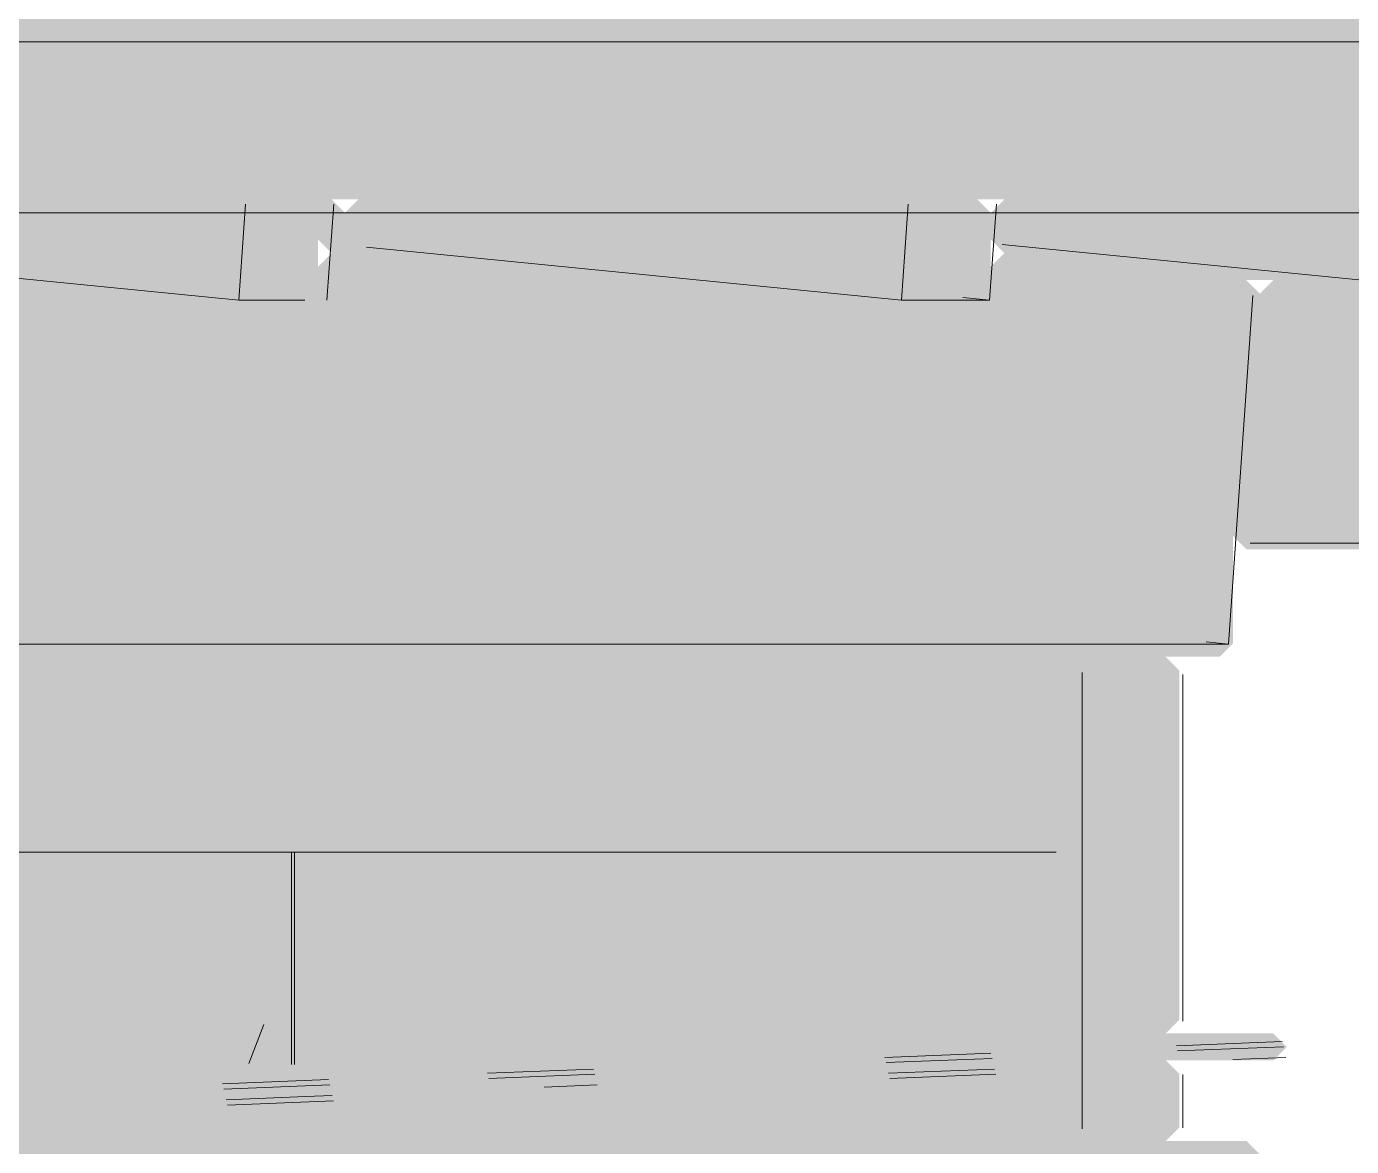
# Model space of a CAD drawing. Header units: millimetres. Extents: x 0 to 84100, y 0 to 59400.
# Drawn here: x 32776.5 to 33269, y 49394.5 to 49810.8 of the extents above; entities that cross this region are included whole.
import ezdxf

# ---------------------------------------------------------------- set-up
doc = ezdxf.new("R2010")
doc.units = ezdxf.units.MM
doc.layers.add('10_見えがかり', color=7, linetype='Continuous', lineweight=13)
doc.layers.add('12_見えがかり（ガラス）', color=5, linetype='Continuous', lineweight=9)

msp = doc.modelspace()

# ---------------------------------------------------------------- hatches: boundary and pattern name
at = {"layer": '10_見えがかり', "true_color": 0xbdbdbd}
for points in [[(33609.92, 49806.57), (33669.92, 49806.57), (33674.92, 49801.57), (33674.92, 49791.57), (33664.92, 49781.57), (33664.92, 49751.57), (33659.92, 49746.57), (32829.92, 49746.57), (32819.92, 49736.57), (32149.92, 49736.57), (32144.92, 49741.57), (32154.92, 49751.57), (32154.92, 49801.57), (32149.92, 49806.57), (32089.92, 49806.57), (32084.92, 49811.57), (32089.92, 49816.57), (33599.92, 49816.57)], [(32894.92, 49741.57), (32884.92, 49731.57), (32884.92, 49711.57), (32879.92, 49706.57), (32839.92, 49706.57), (32829.92, 49716.57), (32729.92, 49716.57), (32719.92, 49726.57), (32649.92, 49726.57), (32644.92, 49731.57), (32649.92, 49736.57), (32819.92, 49736.57), (32829.92, 49746.57), (32889.92, 49746.57)], [(33134.92, 49741.57), (33134.92, 49711.57), (33129.92, 49706.57), (33079.92, 49706.57), (33069.92, 49716.57), (32979.92, 49716.57), (32969.92, 49726.57), (32889.92, 49726.57), (32884.92, 49731.57), (32899.92, 49746.57), (33129.92, 49746.57)], [(33384.92, 49741.57), (33384.92, 49711.57), (33379.92, 49706.57), (33329.92, 49706.57), (33319.92, 49716.57), (33229.92, 49716.57), (33219.92, 49726.57), (33139.92, 49726.57), (33134.92, 49731.57), (33134.92, 49741.57), (33139.92, 49746.57), (33379.92, 49746.57)], [(33234.92, 49681.57), (33224.92, 49671.57), (33224.92, 49581.57), (33219.92, 49576.57), (33199.92, 49576.57), (32459.92, 49576.57), (32079.92, 49576.57), (32074.92, 49581.57), (32074.92, 49591.57), (32124.92, 49641.57), (32124.92, 49651.57), (32174.92, 49701.57), (32174.92, 49711.57), (32189.92, 49726.57), (32229.92, 49726.57), (32239.92, 49716.57), (32329.92, 49716.57), (32339.92, 49706.57), (32389.92, 49706.57), (32394.92, 49711.57), (32394.92, 49721.57), (32399.92, 49726.57), (32479.92, 49726.57), (32489.92, 49716.57), (32579.92, 49716.57), (32589.92, 49706.57), (32639.92, 49706.57), (32644.92, 49711.57), (32644.92, 49721.57), (32649.92, 49726.57), (32719.92, 49726.57), (32729.92, 49716.57), (32829.92, 49716.57), (32839.92, 49706.57), (32879.92, 49706.57), (32884.92, 49711.57), (32884.92, 49721.57), (32889.92, 49726.57), (32969.92, 49726.57), (32979.92, 49716.57), (33069.92, 49716.57), (33079.92, 49706.57), (33129.92, 49706.57), (33134.92, 49711.57), (33134.92, 49721.57), (33139.92, 49726.57), (33219.92, 49726.57), (33234.92, 49711.57)], [(33329.92, 49706.57), (33359.92, 49706.57), (33364.92, 49701.57), (33364.92, 49621.57), (33359.92, 49616.57), (33229.92, 49616.57), (33224.92, 49621.57), (33224.92, 49671.57), (33234.92, 49681.57), (33234.92, 49711.57), (33239.92, 49716.57), (33319.92, 49716.57)]]:
    msp.add_hatch(color=8, dxfattribs=at).paths.add_polyline_path(points)
at = {"layer": '10_見えがかり', "true_color": 0xe9dcc4}
for points in [[(33199.92, 49426.57), (33194.92, 49431.57), (33199.92, 49436.57), (33239.92, 49436.57), (33244.92, 49431.57), (33239.92, 49426.57)], [(32944.92, 49421.57), (32949.92, 49426.57), (32989.92, 49426.57), (32994.92, 49421.57), (32989.92, 49416.57), (32949.92, 49416.57)], [(33094.92, 49421.57), (33099.92, 49426.57), (33139.92, 49426.57), (33144.92, 49421.57), (33139.92, 49416.57), (33099.92, 49416.57)], [(32844.92, 49411.57), (32849.92, 49416.57), (32889.92, 49416.57), (32894.92, 49411.57), (32889.92, 49406.57), (32849.92, 49406.57)], [(33234.92, 49391.57), (33234.92, 49331.57), (33229.92, 49326.57), (32499.92, 49326.57), (32494.92, 49331.57), (32494.92, 49391.57), (32499.92, 49396.57), (32589.92, 49396.57), (32649.92, 49396.57), (33199.92, 49396.57), (33229.92, 49396.57)]]:
    msp.add_hatch(color=8, dxfattribs=at).paths.add_polyline_path(points)
at = {"layer": '12_見えがかり（ガラス）', "true_color": 0xdce9f2}
h = msp.add_hatch(color=8, dxfattribs=at)
h.paths.add_polyline_path([(33204.92, 49571.57), (33204.92, 49441.57), (33194.92, 49431.57), (33204.92, 49421.57), (33204.92, 49401.57), (33199.92, 49396.57), (32649.92, 49396.57), (32639.92, 49406.57), (32599.92, 49406.57), (32589.92, 49396.57), (32499.92, 49396.57), (32489.92, 49406.57), (32459.92, 49406.57), (32454.92, 49411.57), (32454.92, 49571.57), (32459.92, 49576.57), (33199.92, 49576.57)])
h.paths.add_polyline_path([(33139.92, 49416.57), (33144.92, 49421.57), (33139.92, 49426.57), (33099.92, 49426.57), (33094.92, 49421.57), (33099.92, 49416.57)], flags=0)
h.paths.add_polyline_path([(32989.92, 49416.57), (32994.92, 49421.57), (32989.92, 49426.57), (32949.92, 49426.57), (32944.92, 49421.57), (32949.92, 49416.57)], flags=0)
h.paths.add_polyline_path([(32889.92, 49406.57), (32894.92, 49411.57), (32889.92, 49416.57), (32849.92, 49416.57), (32844.92, 49411.57), (32849.92, 49406.57)], flags=0)
h.paths.add_polyline_path([(32739.92, 49406.57), (32744.92, 49411.57), (32739.92, 49416.57), (32699.92, 49416.57), (32694.92, 49411.57), (32699.92, 49406.57)], flags=0)

# ---------------------------------------------------------------- linework, layer by layer
at = {"layer": '10_見えがかり'}
for points in [[(32153.96, 49805.13), (33671.47, 49805.13)], [(32149.52, 49741.57), (33667.04, 49741.57)], [(32855.45, 49709.07), (32857.94, 49744.82)], [(32888.2, 49709.07), (32890.69, 49744.82)], [(33101.73, 49709.07), (33104.23, 49744.82)], [(33134.48, 49709.07), (33136.98, 49744.82)], [(32855.45, 49709.07), (32686.39, 49725.89)], [(33101.73, 49709.07), (32902.84, 49728.85)], [(33348.02, 49709.07), (33139.19, 49729.84)], [(32855.45, 49709.07), (32880.01, 49709.07)], [(33101.73, 49709.07), (33134.48, 49709.07)], [(33124.54, 49710.06), (33134.48, 49709.07)], [(33223.25, 49581.26), (33232.3, 49710.81)], [(33231.29, 49618.76), (33350.59, 49618.76)], [(32084.25, 49581.26), (33223.25, 49581.26)], [(33223.25, 49581.26), (33214.9, 49582.09)], [(33168.89, 49401.13), (33168.89, 49570.78)], [(32460.69, 49503.93), (33159.22, 49503.93)], [(32875.05, 49424.99), (32875.05, 49504.07)], [(32876.11, 49424.99), (32876.11, 49504.07)], [(32859.21, 49425.35), (32864.68, 49439.89)], [(32859.21, 49425.35), (32864.68, 49439.89)], [(33243.25, 49433.59), (33203.87, 49432.01)], [(33243.7, 49431.62), (33204.32, 49430.05)], [(33134.95, 49429.26), (33095.57, 49427.68)], [(33135.4, 49427.29), (33096.01, 49425.71)], [(33244.59, 49427.68), (33224.9, 49426.9)], [(32987.27, 49423.35), (32947.88, 49421.78)], [(32987.71, 49421.38), (32948.33, 49419.81)], [(33136.29, 49423.35), (33096.9, 49421.78)], [(33136.73, 49421.38), (33097.35, 49419.81)], [(32888.81, 49419.41), (32849.43, 49417.84)], [(32889.25, 49417.44), (32849.87, 49415.87)], [(32988.6, 49417.44), (32968.91, 49416.66)], [(32880.3, 49413.11), (32850.76, 49411.93)], [(32890.59, 49411.54), (32851.21, 49409.96)], [(32890.14, 49413.51), (32880.3, 49413.11)]]:
    msp.add_lwpolyline(points, dxfattribs=at)
at = {"layer": '12_見えがかり（ガラス）'}
for points in [[(33206.29, 49441.14), (33206.29, 49570.04)], [(33206.29, 49401.48), (33206.29, 49421.31)]]:
    msp.add_lwpolyline(points, dxfattribs=at)

doc.saveas('drawing.dxf')
